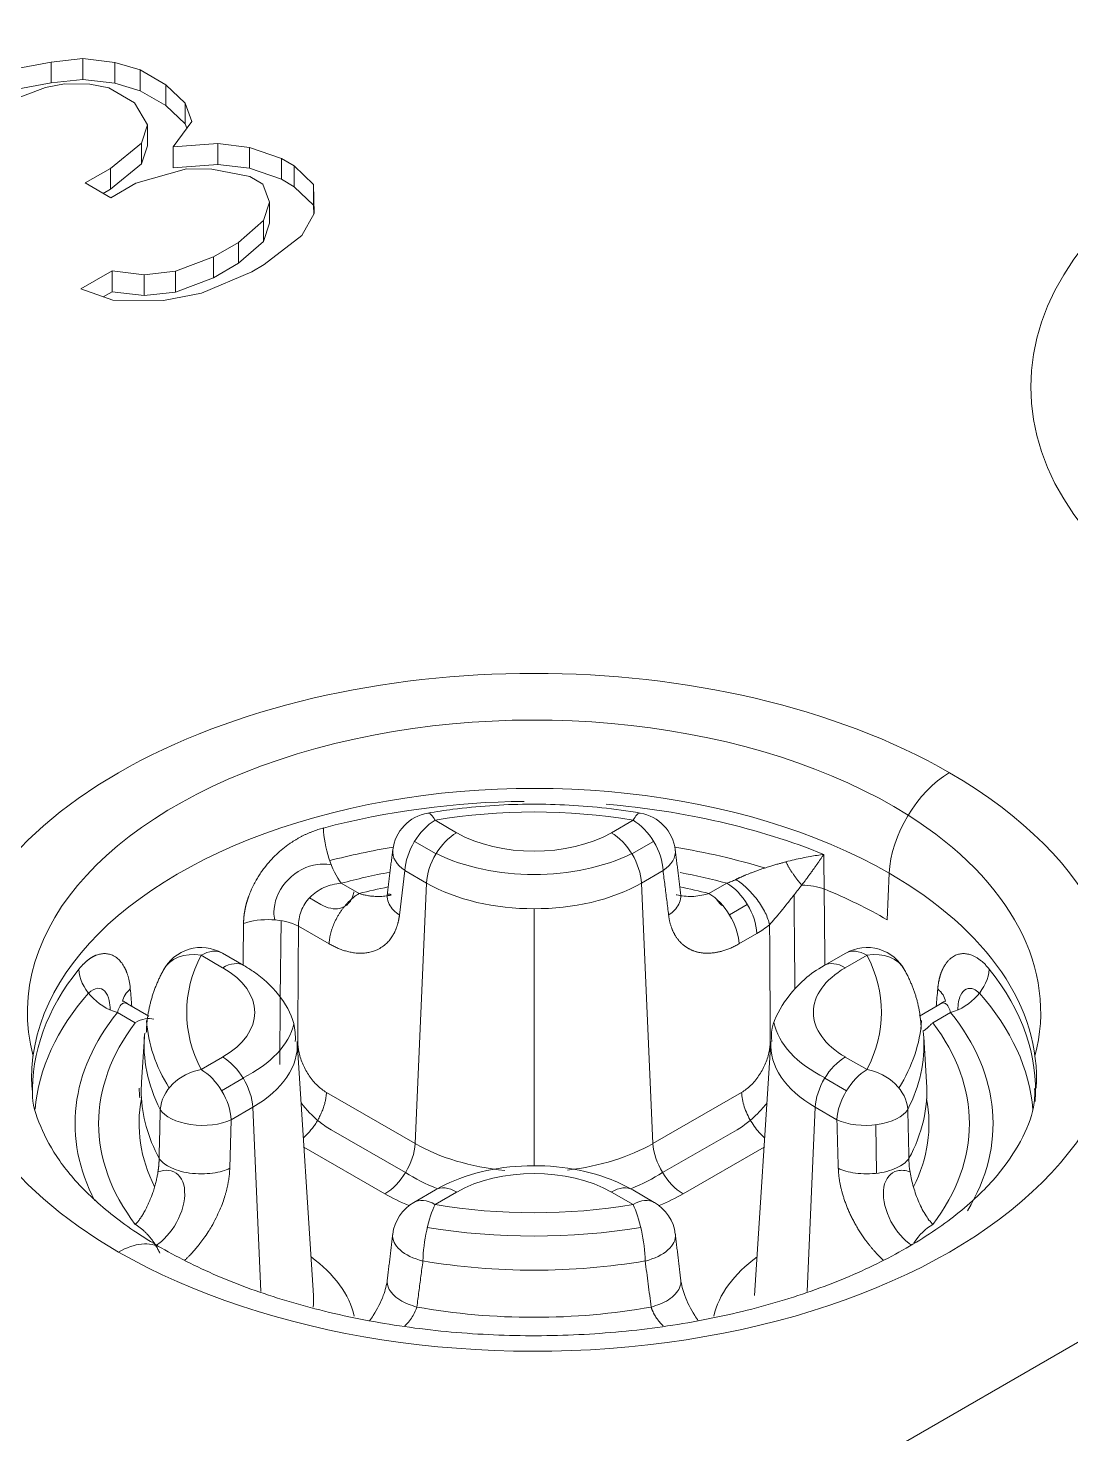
# Model space of a CAD drawing. Header units: millimetres. Extents: x 409 to 1151, y 1574 to 2099.
# Drawn here: x 991.64 to 1000.29, y 1778.3 to 1789.96 of the extents above; entities that cross this region are included whole.
import ezdxf

# ---------------------------------------------------------------- set-up
doc = ezdxf.new("R2010")
doc.units = ezdxf.units.MM
doc.layers.add('core', color=7, linetype='Continuous', lineweight=20)

msp = doc.modelspace()

# ---------------------------------------------------------------- linework, layer by layer
at = {"layer": 'core', "linetype": 'Continuous'}
for p, q in [((991.831, 1789.682), (991.517, 1789.624)), ((992.094, 1789.711), (991.831, 1789.682)), ((991.831, 1789.509), (991.831, 1789.682)), ((992.094, 1789.538), (992.094, 1789.711)), ((992.357, 1789.679), (992.094, 1789.711)), ((992.357, 1789.506), (992.357, 1789.679)), ((992.569, 1789.617), (992.357, 1789.679)), ((992.094, 1789.538), (991.831, 1789.509)), ((992.357, 1789.506), (992.094, 1789.538)), ((992.569, 1789.444), (992.569, 1789.617)), ((992.781, 1789.494), (992.569, 1789.617)), ((991.469, 1789.351), (991.783, 1789.47)), ((991.831, 1789.509), (991.517, 1789.451)), ((991.783, 1789.47), (991.94, 1789.5)), ((991.94, 1789.5), (992.15, 1789.498)), ((992.15, 1789.498), (992.308, 1789.467)), ((992.308, 1789.467), (992.521, 1789.344)), ((992.569, 1789.444), (992.357, 1789.506)), ((992.781, 1789.321), (992.569, 1789.444)), ((992.781, 1789.321), (992.781, 1789.494)), ((992.942, 1789.342), (992.781, 1789.494)), ((992.521, 1789.344), (992.629, 1789.161)), ((992.942, 1789.169), (992.781, 1789.321)), ((992.942, 1789.169), (992.942, 1789.342)), ((992.997, 1789.19), (992.942, 1789.342)), ((992.629, 1789.161), (992.58, 1789.01)), ((992.629, 1788.988), (992.629, 1789.161)), ((992.843, 1788.978), (992.997, 1789.19)), ((992.955, 1789.132), (992.942, 1789.169)), ((992.58, 1789.01), (992.321, 1788.799)), ((992.468, 1774.513), (1017.439, 1788.93)), ((992.58, 1788.837), (992.58, 1789.01)), ((992.629, 1788.988), (992.58, 1788.837)), ((993.211, 1789.006), (992.843, 1788.978)), ((992.843, 1788.805), (992.843, 1788.978)), ((993.211, 1788.833), (993.211, 1789.006)), ((993.474, 1788.974), (993.211, 1789.006)), ((993.474, 1788.801), (993.474, 1788.974)), ((993.739, 1788.882), (993.474, 1788.974)), ((992.58, 1788.837), (992.321, 1788.626)), ((993.211, 1788.833), (992.843, 1788.805)), ((993.474, 1788.801), (993.211, 1788.833)), ((993.739, 1788.709), (993.739, 1788.882)), ((993.845, 1788.82), (993.739, 1788.882)), ((993.845, 1788.647), (993.845, 1788.82)), ((994.005, 1788.667), (993.845, 1788.82)), ((992.321, 1788.799), (992.113, 1788.679)), ((992.321, 1788.626), (992.321, 1788.799)), ((992.533, 1788.676), (992.952, 1788.795)), ((992.952, 1788.795), (993.162, 1788.794)), ((993.162, 1788.794), (993.478, 1788.731)), ((993.739, 1788.709), (993.474, 1788.801)), ((993.478, 1788.731), (993.585, 1788.67)), ((993.845, 1788.647), (993.739, 1788.709)), ((992.113, 1788.679), (992.325, 1788.556)), ((992.321, 1788.626), (992.262, 1788.592)), ((992.325, 1788.556), (992.533, 1788.676)), ((993.585, 1788.67), (993.64, 1788.518)), ((994.005, 1788.494), (993.845, 1788.647)), ((994.005, 1788.494), (994.005, 1788.667)), ((994.01, 1788.425), (994.005, 1788.667)), ((993.64, 1788.518), (993.59, 1788.366)), ((993.64, 1788.345), (993.64, 1788.518)), ((994.007, 1788.419), (994.005, 1788.494)), ((993.59, 1788.366), (993.383, 1788.186)), ((993.59, 1788.193), (993.59, 1788.366)), ((993.64, 1788.345), (993.59, 1788.193)), ((993.908, 1788.243), (994.01, 1788.425)), ((993.597, 1788.002), (993.908, 1788.243)), ((993.383, 1788.186), (993.175, 1788.065)), ((993.59, 1788.193), (993.383, 1788.013)), ((993.383, 1788.013), (993.383, 1788.186)), ((993.175, 1788.065), (992.862, 1787.946)), ((993.175, 1787.892), (993.175, 1788.065)), ((993.383, 1788.013), (993.175, 1787.892)), ((993.493, 1787.942), (993.597, 1788.002)), ((992.336, 1787.949), (992.076, 1787.799)), ((992.336, 1787.776), (992.336, 1787.949)), ((992.6, 1787.917), (992.336, 1787.949)), ((992.862, 1787.946), (992.6, 1787.917)), ((992.6, 1787.744), (992.6, 1787.917)), ((992.862, 1787.773), (992.862, 1787.946)), ((993.175, 1787.892), (992.862, 1787.773)), ((993.076, 1787.763), (993.493, 1787.942)), ((992.076, 1787.799), (992.341, 1787.706)), ((992.336, 1787.776), (992.262, 1787.734)), ((992.6, 1787.744), (992.336, 1787.776)), ((992.862, 1787.773), (992.6, 1787.744)), ((992.761, 1787.704), (993.076, 1787.763)), ((992.341, 1787.706), (992.761, 1787.704)), ((995.192, 1783.287), (995.013, 1783.391)), ((996.655, 1783.391), (996.475, 1783.287)), ((995.022, 1783.112), (994.843, 1783.215)), ((996.825, 1783.215), (996.645, 1783.112)), ((998.233, 1783.107), (998.229, 1783.096)), ((994.235, 1782.869), (994.384, 1782.783)), ((994.718, 1782.604), (994.764, 1782.973)), ((994.943, 1782.87), (994.764, 1782.973)), ((994.847, 1780.708), (994.943, 1782.87)), ((996.904, 1782.973), (996.725, 1782.87)), ((996.82, 1780.708), (996.725, 1782.87)), ((997.432, 1782.869), (997.284, 1782.783)), ((998.762, 1782.565), (998.779, 1782.951)), ((993.972, 1782.747), (994.067, 1782.692)), ((995.834, 1782.657), (995.834, 1780.525)), ((997.454, 1782.607), (997.602, 1782.693)), ((993.73, 1781.922), (993.736, 1782.558)), ((994.135, 1782.365), (993.881, 1782.512)), ((997.682, 1782.451), (997.533, 1782.365)), ((993.429, 1782.185), (993.25, 1782.288)), ((998.418, 1782.288), (998.239, 1782.185)), ((993.073, 1782.271), (993.252, 1782.167)), ((998.415, 1782.167), (998.595, 1782.271)), ((992.641, 1781.765), (992.445, 1781.879)), ((993.726, 1781.363), (993.73, 1781.922)), ((999.223, 1781.879), (999.029, 1781.766)), ((992.379, 1781.797), (992.528, 1781.711)), ((999.288, 1781.797), (999.14, 1781.711)), ((992.603, 1781.593), (992.579, 1781.217)), ((999.089, 1781.217), (999.065, 1781.593)), ((994.005, 1779.447), (993.87, 1781.55)), ((997.798, 1781.55), (997.663, 1779.447)), ((993.252, 1781.426), (993.073, 1781.323)), ((998.595, 1781.323), (998.415, 1781.426)), ((993.423, 1781.251), (993.243, 1781.147)), ((998.425, 1781.147), (998.245, 1781.251)), ((994.113, 1781.133), (994.847, 1780.708)), ((996.82, 1780.708), (997.555, 1781.133)), ((993.502, 1781.009), (993.322, 1780.906)), ((993.569, 1779.481), (993.502, 1781.009)), ((998.098, 1779.481), (998.166, 1781.009)), ((998.345, 1780.906), (998.166, 1781.009)), ((993.311, 1780.503), (993.322, 1780.906)), ((994.768, 1780.467), (994.151, 1780.823)), ((997.517, 1780.823), (996.9, 1780.467)), ((998.667, 1780.865), (998.674, 1780.462)), ((993.926, 1780.679), (994.598, 1780.291)), ((997.07, 1780.291), (997.742, 1780.679)), ((995.016, 1780.324), (994.836, 1780.22)), ((995.013, 1780.203), (995.192, 1780.306)), ((996.475, 1780.306), (996.655, 1780.203)), ((996.831, 1780.22), (996.652, 1780.324))]:
    msp.add_line(p, q, dxfattribs=at)
for centre, start, end in [((995.013, 1783.102), 99.7408, 172.9434), ((996.655, 1783.102), 7.0566, 80.2592), ((993.073, 1781.982), 60, 152.7516), ((998.595, 1781.982), 27.2484, 120), ((995.013, 1779.914), 120, 173.1877), ((996.655, 1779.914), 6.8123, 60)]:
    msp.add_arc(centre, 0.353, start, end, dxfattribs=at)
for centre, major_axis, ratio, start_param, end_param in [((1004.824, 1786.987), (-4.871, 0), 0.57735, 3.926991, 7.068583), ((995.834, 1781.797), (-4.871, 0), 0.57735, 3.926991, 7.068583), ((995.834, 1781.797), (-4.201, 0), 0.57735, 3.881441, 6.43333), ((995.834, 1781.25), (-4.166, 0), 0.57735, 3.926991, 6.32378), ((995.834, 1781.797), (-4.871, 0), 0.57735, 0.785398, 3.926991), ((999.278, 1783.209), (0.353, 0.612), 0.57735, 0.785398, 2.303835), ((995.834, 1781.147), (-4.159, 0), 0.57735, 4.732012, 5.14575), ((995.013, 1783.102), (-0.06, 0.348), 0.232704, 5.647602, 6.283706), ((995.834, 1781.797), (-2.88, 0), 0.57735, 4.42338, 5.001398), ((995.834, 1781.147), (-4.159, 0), 0.57735, 4.096528, 4.568317), ((996.655, 1783.102), (0.06, 0.348), 0.232704, 6.28269, 6.918769), ((995.013, 1783.102), (-0.177, -0.306), 0.57735, 3.926991, 5.445427), ((996.655, 1783.102), (0.177, -0.306), 0.57735, 0.837758, 2.356194), ((995.834, 1781.797), (-4.201, 0), 0.57735, 2.991446, 3.881441), ((994.235, 1783.157), (0.091, -0.341), 0.342866, 4.102864, 5.621203), ((995.192, 1782.999), (-0.177, -0.306), 0.57735, 3.926991, 5.445427), ((995.834, 1783.658), (0.907, 0), 0.57735, 3.926991, 5.497787), ((996.475, 1782.999), (0.177, -0.306), 0.57735, 0.837758, 2.356194), ((995.834, 1780.874), (4.142, 0), 0.57735, 1.856526, 1.992207), ((995.013, 1783.102), (-0.35, 0.043), 0.594781, 6.283171, 7.138535), ((995.834, 1783.658), (-1.242, 0), 0.57735, 0.860258, 2.281334), ((996.655, 1783.102), (-0.35, -0.043), 0.594781, 2.286243, 3.141607), ((995.834, 1780.874), (4.142, 0), 0.57735, 1.090489, 1.285035), ((995.834, 1780.874), (-3.806, 0), 0.57735, 5.031669, 5.145752), ((995.834, 1783.384), (1.26, 0), 0.57735, 3.926991, 5.497787), ((995.834, 1780.874), (-3.806, 0), 0.57735, 4.279028, 4.388073), ((997.432, 1782.58), (0.177, -0.306), 0.577348, 0.837765, 2.356192), ((995.834, 1781.25), (-4.166, 0), 0.57735, 3.106986, 3.926991), ((995.834, 1780.874), (-3.61, 0), 0.57735, 5.054238, 5.125656), ((995.834, 1780.874), (-3.61, 0), 0.57735, 4.299122, 4.371444), ((997.284, 1782.494), (0.177, -0.306), 0.57735, 0.837758, 2.356194), ((998.035, 1782.67), (0.353, 0.002), 0.520248, 0.948546, 1.513097), ((995.834, 1780.874), (4.142, 0), 0.57735, 0.785398, 0.951033), ((993.631, 1782.383), (0.353, -0.002), 0.520142, 0.790128, 2.196897), ((993.073, 1781.982), (-0.314, 0.162), 0.782634, 5.095526, 6.28273), ((993.073, 1781.982), (0.177, 0.306), 0.57735, 0.000011, 0.785398), ((998.595, 1781.982), (-0.177, 0.306), 0.57735, 5.497787, 6.283174), ((998.595, 1781.982), (0.314, 0.162), 0.782634, 0.000455, 1.187659), ((995.834, 1781.797), (-2.88, 0), 0.57735, 5.994176, 6.572195), ((993.252, 1781.879), (0.177, 0.306), 0.57735, 0.000485, 0.785398), ((992.611, 1781.797), (0.907, 0), 0.57735, 5.497787, 7.068583), ((999.057, 1781.797), (0.907, 0), 0.57735, 2.356194, 3.926991), ((998.415, 1781.879), (-0.177, 0.306), 0.57735, 5.497787, 6.282748), ((995.834, 1781.797), (-2.88, 0), 0.57735, 2.852583, 3.430602), ((995.834, 1781.147), (-4.159, 0), 0.57735, 5.849824, 6.303277), ((992.379, 1782.085), (0.276, -0.221), 0.741019, 3.729846, 5.248284), ((999.288, 1782.085), (-0.276, -0.221), 0.741019, 1.034997, 2.553339), ((995.834, 1781.147), (-4.159, 0), 0.57735, 3.104527, 3.574954), ((995.834, 1780.874), (4.142, 0), 0.57735, 2.671897, 3.092059), ((992.773, 1781.888), (-0.352, -0.03), 0.580514, 5.611941, 6.134624), ((998.895, 1781.888), (0.352, -0.03), 0.580514, 0.141002, 0.671244), ((995.834, 1780.874), (4.142, 0), 0.57735, 0.049342, 0.469696), ((995.834, 1780.874), (-3.806, 0), 0.57735, 5.849824, 6.578738), ((995.834, 1780.874), (-3.61, 0), 0.57735, 5.869918, 6.696452), ((992.528, 1781.423), (0.177, 0.306), 0.57735, 0.12668, 0.785398), ((995.834, 1781.797), (3.215, 0), 0.57735, 3.178021, 3.48681), ((992.611, 1781.797), (-1.242, 0), 0.57735, 2.281334, 3.008197), ((999.057, 1781.797), (-1.242, 0), 0.57735, 0.115199, 0.860258), ((995.834, 1781.797), (3.215, 0), 0.57735, 5.937968, 6.246755), ((995.834, 1780.874), (-3.61, 0), 0.57735, 2.728325, 3.55486), ((995.834, 1780.874), (-3.806, 0), 0.57735, 2.806212, 3.574955), ((995.834, 1781.524), (-3.233, 0), 0.57735, 6.229321, 6.572195), ((995.834, 1781.524), (-3.233, 0), 0.57735, 2.852583, 3.178658), ((995.834, 1781.524), (-3.233, 0), 0.57735, 3.178658, 3.207703), ((992.611, 1781.524), (1.26, 0), 0.57735, 5.497787, 6.325744), ((999.057, 1781.524), (1.26, 0), 0.57735, 3.099819, 3.926991), ((993.252, 1781.138), (0.177, -0.306), 0.57735, 0.837758, 2.356194), ((998.415, 1781.138), (-0.177, -0.306), 0.57735, 3.926991, 5.445427), ((993.073, 1781.034), (-0.314, -0.162), 0.782634, 4.329252, 5.847688), ((993.073, 1781.034), (0.177, -0.306), 0.57735, 0.837758, 2.356194), ((998.595, 1781.034), (-0.177, -0.306), 0.57735, 3.926991, 5.445427), ((998.595, 1781.034), (0.314, -0.162), 0.782634, 0.435497, 1.953933), ((995.834, 1781.147), (-3.257, 0), 0.57735, 3.178652, 3.200282), ((995.834, 1781.147), (-3.257, 0), 0.57735, 6.246125, 6.298587), ((995.834, 1781.147), (-3.257, 0), 0.57735, 0.015401, 0.302915), ((995.834, 1781.147), (-3.257, 0), 0.57735, 2.838677, 3.178653), ((995.834, 1780.874), (3.275, 0), 0.57735, 3.032174, 3.422987), ((995.834, 1780.874), (3.275, 0), 0.57735, 6.001796, 6.392646), ((993.073, 1781.034), (-0.353, 0.01), 0.493711, 0.306759, 2.369351), ((998.595, 1781.034), (-0.353, -0.01), 0.493711, 0.772242, 2.834834), ((994.598, 1780.58), (0.177, 0.306), 0.57735, 3.926991, 5.445427), ((995.834, 1781.278), (-1.395, 0), 0.57735, 0.785398, 1.396365), ((995.834, 1781.278), (-1.395, 0), 0.57735, 1.770877, 2.356194), ((997.07, 1780.58), (-0.177, 0.306), 0.57735, 0.837758, 2.356194), ((995.834, 1781.005), (-1.413, 0), 0.57735, 0.717264, 0.967482), ((995.834, 1779.936), (0.907, 0), 0.57735, 0.785398, 2.356194), ((995.834, 1781.005), (-1.413, 0), 0.57735, 2.173977, 2.424329), ((995.192, 1780.018), (-0.177, 0.306), 0.57735, 5.497787, 6.282295), ((996.475, 1780.018), (0.177, 0.306), 0.57735, 0.000722, 0.785398), ((995.834, 1781.005), (-1.748, 0), 0.57735, 0.785398, 0.934845), ((995.013, 1779.914), (-0.177, 0.306), 0.57735, 5.497787, 6.283174), ((995.013, 1779.914), (-0.06, -0.348), 0.232704, 3.777176, 5.295613), ((995.834, 1781.797), (-2.88, 0), 0.57735, 1.281787, 1.859806), ((996.655, 1779.914), (0.177, 0.306), 0.57735, 0.000011, 0.785398), ((996.655, 1779.914), (0.06, -0.348), 0.232704, 0.987573, 2.506009), ((995.834, 1781.005), (-1.748, 0), 0.57735, 2.206748, 2.356194), ((995.013, 1779.914), (-0.351, 0.042), 0.553912, 0.000001, 1.34681), ((995.834, 1781.797), (3.215, 0), 0.57735, 4.433538, 4.99124), ((996.655, 1779.914), (-0.351, -0.042), 0.553912, 1.794783, 3.141591), ((999.14, 1779.749), (-0.177, -0.306), 0.57735, 3.926991, 4.608389), ((992.39, 1779.231), (0.353, 0.612), 0.57735, 0.001647, 0.785398), ((992.611, 1779.144), (-1.748, 0), 0.57735, 3.274104, 3.808273), ((995.834, 1781.524), (-3.233, 0), 0.57735, 1.281787, 1.859806), ((999.057, 1779.144), (-1.748, 0), 0.57735, 5.616505, 6.150747), ((992.611, 1779.417), (-1.395, 0), 0.57735, 3.060623, 3.178654), ((995.834, 1781.147), (-3.257, 0), 0.57735, 1.267881, 1.873712)]:
    msp.add_ellipse(centre, major_axis=major_axis, ratio=ratio, start_param=start_param, end_param=end_param, dxfattribs=at)
for points, degree, knots in [([(996.715, 1783.45), (996.609, 1783.469), (996.302, 1783.511), (995.777, 1783.536), (995.292, 1783.503), (995.022, 1783.462), (994.953, 1783.45)], 3, [0, 0, 0, 0, 0.184218, 0.531525, 0.879178, 1, 1, 1, 1]), ([(994.087, 1783.327), (994.08, 1783.325), (994.064, 1783.32), (994.042, 1783.313), (994.019, 1783.305), (993.997, 1783.297), (993.975, 1783.288), (993.953, 1783.279), (993.931, 1783.269), (993.91, 1783.258), (993.889, 1783.247), (993.868, 1783.235), (993.848, 1783.223), (993.828, 1783.21), (993.795, 1783.189), (993.751, 1783.155), (993.697, 1783.108), (993.645, 1783.055), (993.605, 1783.006), (993.574, 1782.964), (993.551, 1782.93), (993.528, 1782.892), (993.507, 1782.852), (993.487, 1782.809), (993.475, 1782.779), (993.469, 1782.763), (993.469, 1782.761), (993.468, 1782.76), (993.468, 1782.758), (993.467, 1782.756), (993.466, 1782.754), (993.465, 1782.752), (993.465, 1782.75), (993.464, 1782.747), (993.463, 1782.745), (993.462, 1782.742), (993.461, 1782.739), (993.46, 1782.736), (993.459, 1782.732), (993.458, 1782.729), (993.456, 1782.725), (993.455, 1782.721), (993.454, 1782.717), (993.453, 1782.713), (993.451, 1782.708), (993.45, 1782.703), (993.449, 1782.699), (993.447, 1782.694), (993.446, 1782.688), (993.445, 1782.683), (993.443, 1782.678), (993.442, 1782.672), (993.441, 1782.666), (993.44, 1782.66), (993.438, 1782.654), (993.437, 1782.647), (993.436, 1782.641), (993.435, 1782.634), (993.433, 1782.627), (993.432, 1782.62), (993.431, 1782.613), (993.43, 1782.606), (993.429, 1782.598), (993.429, 1782.591), (993.428, 1782.583), (993.427, 1782.575), (993.427, 1782.567), (993.426, 1782.559), (993.426, 1782.551), (993.425, 1782.542), (993.425, 1782.536), (993.425, 1782.534)], 3, [0, 0, 0, 0, 0.022094, 0.044119, 0.066075, 0.087954, 0.109752, 0.131463, 0.153086, 0.174618, 0.196059, 0.217411, 0.238674, 0.259855, 0.280953, 0.343094, 0.406569, 0.471292, 0.537236, 0.57175, 0.608272, 0.646778, 0.687242, 0.729659, 0.774025, 0.775087, 0.776322, 0.777728, 0.779307, 0.781057, 0.78298, 0.785075, 0.787342, 0.78978, 0.792391, 0.795173, 0.798127, 0.801252, 0.804549, 0.808018, 0.811657, 0.815468, 0.819449, 0.823602, 0.827925, 0.832419, 0.837083, 0.841917, 0.846922, 0.852097, 0.857442, 0.862956, 0.868641, 0.874495, 0.88052, 0.886714, 0.893077, 0.899611, 0.906314, 0.913187, 0.920229, 0.927442, 0.934824, 0.942375, 0.950097, 0.957989, 0.966051, 0.974282, 0.982685, 0.991257, 1, 1, 1, 1]), ([(998.236, 1783.107), (998.2, 1783.103), (998.121, 1783.091), (998.014, 1783.069), (997.945, 1783.052), (997.922, 1783.046)], 3, [0, 0, 0, 0, 0.381537, 0.795399, 1, 1, 1, 1]), ([(998.236, 1783.107), (998.232, 1783.101), (998.224, 1783.089), (998.211, 1783.07), (998.198, 1783.051), (998.184, 1783.031), (998.17, 1783.012), (998.158, 1782.994), (998.147, 1782.979), (998.137, 1782.966), (998.128, 1782.953), (998.119, 1782.941), (998.11, 1782.929), (998.102, 1782.917), (998.093, 1782.906), (998.085, 1782.895), (998.077, 1782.884), (998.069, 1782.873), (998.061, 1782.863), (998.056, 1782.857), (998.054, 1782.853)], 3, [0, 0, 0, 0, 0.079315, 0.158713, 0.238178, 0.317694, 0.397242, 0.476804, 0.528178, 0.578148, 0.626709, 0.673859, 0.719594, 0.763912, 0.806811, 0.84829, 0.888349, 0.926986, 0.964203, 1, 1, 1, 1]), ([(994.153, 1783.02), (994.106, 1783.031), (994.055, 1783.03), (993.919, 1782.999), (993.834, 1782.946), (993.712, 1782.801), (993.677, 1782.709), (993.677, 1782.606), (993.679, 1782.584), (993.684, 1782.565)], 3, [0, 0, 0, 0, 0.208509, 0.208509, 0.557048, 0.557048, 0.905587, 0.905587, 1, 1, 1, 1]), ([(997.922, 1783.046), (997.915, 1783.044), (997.901, 1783.04), (997.876, 1783.033), (997.847, 1783.025), (997.814, 1783.016), (997.776, 1783.004), (997.734, 1782.99), (997.694, 1782.977), (997.659, 1782.964), (997.633, 1782.954), (997.61, 1782.945), (997.593, 1782.938), (997.581, 1782.933), (997.572, 1782.929), (997.563, 1782.925), (997.555, 1782.922), (997.548, 1782.918), (997.54, 1782.915), (997.533, 1782.912), (997.526, 1782.908), (997.52, 1782.905), (997.513, 1782.902), (997.509, 1782.9), (997.507, 1782.899)], 3, [0, 0, 0, 0, 0.04961, 0.10969, 0.18015, 0.260855, 0.351593, 0.452079, 0.56198, 0.634488, 0.697699, 0.751783, 0.796918, 0.818537, 0.839512, 0.859846, 0.879543, 0.898605, 0.917034, 0.934839, 0.952029, 0.968615, 0.984603, 1, 1, 1, 1]), ([(993.881, 1782.512), (993.88, 1782.533), (993.882, 1782.553), (993.889, 1782.595), (993.895, 1782.616), (993.911, 1782.658), (993.921, 1782.678), (993.946, 1782.716), (993.96, 1782.734), (993.992, 1782.767), (994.01, 1782.783), (994.049, 1782.81), (994.07, 1782.822), (994.136, 1782.852), (994.185, 1782.864), (994.235, 1782.869)], 3, [0, 0, 0, 0, 0.125, 0.125, 0.25, 0.25, 0.375, 0.375, 0.5, 0.5, 0.625, 0.625, 0.75, 0.75, 1, 1, 1, 1]), ([(997.787, 1782.524), (997.784, 1782.539), (997.779, 1782.555), (997.767, 1782.588), (997.76, 1782.606), (997.742, 1782.642), (997.732, 1782.66), (997.709, 1782.697), (997.697, 1782.715), (997.67, 1782.751), (997.655, 1782.768), (997.626, 1782.801), (997.611, 1782.816), (997.581, 1782.844), (997.565, 1782.857), (997.536, 1782.88), (997.521, 1782.89), (997.507, 1782.899)], 3, [0, 0, 0, 0, 0.125, 0.125, 0.25, 0.25, 0.375, 0.375, 0.5, 0.5, 0.625, 0.625, 0.75, 0.75, 0.875, 0.875, 1, 1, 1, 1]), ([(994.067, 1782.693), (994.121, 1782.661), (994.177, 1782.649), (994.28, 1782.672), (994.324, 1782.719), (994.34, 1782.793), (994.341, 1782.795), (994.341, 1782.798)], 3, [0, 0, 0, 0, 0.441093, 0.441093, 0.979354, 0.979354, 1, 1, 1, 1]), ([(994.384, 1782.783), (994.39, 1782.781), (994.401, 1782.778), (994.417, 1782.773), (994.434, 1782.77), (994.452, 1782.766), (994.47, 1782.763), (994.488, 1782.761), (994.507, 1782.76), (994.526, 1782.759), (994.548, 1782.758), (994.572, 1782.759), (994.598, 1782.762), (994.623, 1782.765), (994.639, 1782.768), (994.646, 1782.77)], 3, [0, 0, 0, 0, 0.060681, 0.122986, 0.18691, 0.252446, 0.319586, 0.388325, 0.458654, 0.530567, 0.604055, 0.70682, 0.809294, 0.91149, 1, 1, 1, 1]), ([(994.617, 1782.774), (994.616, 1782.767), (994.616, 1782.76), (994.618, 1782.733), (994.623, 1782.714), (994.642, 1782.677), (994.654, 1782.66), (994.684, 1782.63), (994.701, 1782.616), (994.718, 1782.604)], 3, [0, 0, 0, 0, 0.112657, 0.112657, 0.408438, 0.408438, 0.704219, 0.704219, 1, 1, 1, 1]), ([(996.95, 1782.604), (996.967, 1782.616), (996.984, 1782.63), (997.013, 1782.66), (997.026, 1782.677), (997.044, 1782.714), (997.05, 1782.733), (997.052, 1782.76), (997.052, 1782.767), (997.051, 1782.774)], 3, [0, 0, 0, 0, 0.295771, 0.295771, 0.591542, 0.591542, 0.887313, 0.887313, 1, 1, 1, 1]), ([(997.284, 1782.783), (997.28, 1782.782), (997.234, 1782.768), (997.143, 1782.753), (997.056, 1782.762), (997.014, 1782.772), (997.012, 1782.772)], 3, [0, 0, 0, 0, 0.037025, 0.508627, 0.981919, 1, 1, 1, 1]), ([(994.135, 1782.365), (994.14, 1782.362), (994.151, 1782.356), (994.168, 1782.348), (994.184, 1782.339), (994.201, 1782.332), (994.219, 1782.324), (994.236, 1782.317), (994.254, 1782.311), (994.272, 1782.306), (994.29, 1782.301), (994.309, 1782.297), (994.327, 1782.293), (994.348, 1782.29), (994.372, 1782.288), (994.4, 1782.287), (994.431, 1782.289), (994.466, 1782.294), (994.5, 1782.303), (994.538, 1782.318), (994.574, 1782.339), (994.61, 1782.367), (994.638, 1782.398), (994.655, 1782.423), (994.665, 1782.439), (994.669, 1782.446), (994.674, 1782.454), (994.678, 1782.462), (994.681, 1782.47), (994.685, 1782.478), (994.688, 1782.486), (994.691, 1782.494), (994.694, 1782.502), (994.697, 1782.51), (994.7, 1782.519), (994.703, 1782.527), (994.705, 1782.535), (994.707, 1782.544), (994.709, 1782.552), (994.711, 1782.561), (994.713, 1782.569), (994.714, 1782.578), (994.716, 1782.587), (994.717, 1782.595), (994.718, 1782.601), (994.718, 1782.604)], 3, [0, 0, 0, 0, 0.020141, 0.040663, 0.061559, 0.082828, 0.104474, 0.126499, 0.148906, 0.171698, 0.194876, 0.21844, 0.24239, 0.266724, 0.299114, 0.336699, 0.379497, 0.427531, 0.485291, 0.532129, 0.603081, 0.667879, 0.726483, 0.778852, 0.790339, 0.801733, 0.813035, 0.824243, 0.835357, 0.846377, 0.857302, 0.868133, 0.878867, 0.889505, 0.900045, 0.910487, 0.920831, 0.931075, 0.941219, 0.951264, 0.96121, 0.971057, 0.980804, 0.990452, 1, 1, 1, 1]), ([(997.533, 1782.365), (997.425, 1782.303), (997.322, 1782.291), (997.217, 1782.278), (997.136, 1782.316), (997.056, 1782.353), (997.007, 1782.431), (996.962, 1782.504), (996.95, 1782.604)], 2, [0, 0, 0, 0.25, 0.25, 0.5, 0.5, 0.75, 0.75, 1, 1, 1]), ([(992.486, 1781.991), (992.486, 1781.997), (992.485, 1782.009), (992.483, 1782.025), (992.48, 1782.041), (992.478, 1782.055), (992.475, 1782.068), (992.472, 1782.081), (992.469, 1782.092), (992.466, 1782.102), (992.463, 1782.112), (992.46, 1782.12), (992.457, 1782.128), (992.455, 1782.135), (992.452, 1782.141), (992.45, 1782.147), (992.447, 1782.152), (992.445, 1782.156), (992.444, 1782.16), (992.442, 1782.163), (992.441, 1782.165), (992.44, 1782.167), (992.432, 1782.182), (992.416, 1782.207), (992.391, 1782.236), (992.366, 1782.257), (992.338, 1782.272), (992.307, 1782.282), (992.273, 1782.286), (992.239, 1782.282), (992.214, 1782.275), (992.199, 1782.269), (992.193, 1782.267), (992.188, 1782.264), (992.182, 1782.261), (992.176, 1782.258), (992.17, 1782.255), (992.165, 1782.252), (992.159, 1782.248), (992.153, 1782.244), (992.148, 1782.241), (992.142, 1782.237), (992.136, 1782.232), (992.131, 1782.228), (992.125, 1782.223), (992.119, 1782.219), (992.114, 1782.214), (992.108, 1782.209), (992.103, 1782.203), (992.097, 1782.198), (992.092, 1782.193), (992.086, 1782.187), (992.081, 1782.181), (992.075, 1782.175), (992.07, 1782.169), (992.065, 1782.162), (992.061, 1782.158), (992.059, 1782.156)], 3, [0, 0, 0, 0, 0.019271, 0.037692, 0.055265, 0.07199, 0.087869, 0.1029, 0.117083, 0.13042, 0.142908, 0.154548, 0.165338, 0.175278, 0.184367, 0.192603, 0.199985, 0.206511, 0.212181, 0.216994, 0.220948, 0.224043, 0.22628, 0.292502, 0.354037, 0.410858, 0.462895, 0.528893, 0.593627, 0.657075, 0.71917, 0.729719, 0.740289, 0.750879, 0.761488, 0.772116, 0.782763, 0.79343, 0.804117, 0.814825, 0.825554, 0.836304, 0.847075, 0.857868, 0.868682, 0.879517, 0.890374, 0.901251, 0.912149, 0.923067, 0.934004, 0.94496, 0.955935, 0.966927, 0.977935, 0.98896, 1, 1, 1, 1]), ([(999.609, 1782.156), (999.605, 1782.16), (999.598, 1782.169), (999.587, 1782.181), (999.576, 1782.193), (999.565, 1782.204), (999.554, 1782.214), (999.543, 1782.224), (999.531, 1782.232), (999.52, 1782.241), (999.509, 1782.248), (999.497, 1782.255), (999.486, 1782.261), (999.474, 1782.267), (999.456, 1782.274), (999.429, 1782.282), (999.395, 1782.286), (999.361, 1782.282), (999.333, 1782.273), (999.311, 1782.262), (999.294, 1782.25), (999.277, 1782.236), (999.26, 1782.217), (999.244, 1782.195), (999.234, 1782.178), (999.228, 1782.168), (999.228, 1782.167), (999.228, 1782.167), (999.227, 1782.165), (999.226, 1782.164), (999.226, 1782.163), (999.225, 1782.162), (999.224, 1782.16), (999.224, 1782.159), (999.223, 1782.157), (999.222, 1782.155), (999.221, 1782.153), (999.22, 1782.151), (999.219, 1782.149), (999.218, 1782.146), (999.217, 1782.144), (999.216, 1782.141), (999.215, 1782.138), (999.213, 1782.135), (999.212, 1782.132), (999.211, 1782.129), (999.21, 1782.126), (999.208, 1782.122), (999.207, 1782.119), (999.206, 1782.115), (999.205, 1782.111), (999.203, 1782.107), (999.202, 1782.102), (999.201, 1782.098), (999.199, 1782.093), (999.198, 1782.088), (999.197, 1782.083), (999.195, 1782.078), (999.194, 1782.073), (999.193, 1782.067), (999.192, 1782.061), (999.19, 1782.055), (999.189, 1782.049), (999.188, 1782.043), (999.187, 1782.036), (999.186, 1782.029), (999.185, 1782.022), (999.184, 1782.015), (999.183, 1782.007), (999.182, 1781.999), (999.182, 1781.994), (999.181, 1781.991)], 3, [0, 0, 0, 0, 0.022088, 0.044109, 0.066059, 0.087932, 0.109724, 0.131429, 0.153045, 0.17457, 0.196004, 0.217348, 0.238604, 0.259776, 0.280865, 0.3429, 0.406321, 0.471045, 0.537042, 0.571372, 0.607776, 0.646228, 0.686703, 0.729194, 0.773698, 0.774854, 0.776179, 0.777672, 0.779333, 0.781162, 0.78316, 0.785326, 0.78766, 0.790162, 0.792832, 0.795669, 0.798675, 0.801848, 0.805188, 0.808696, 0.812372, 0.816215, 0.820224, 0.824401, 0.828745, 0.833255, 0.837932, 0.842775, 0.847785, 0.852961, 0.858303, 0.863811, 0.869485, 0.875326, 0.881332, 0.887504, 0.893842, 0.900346, 0.907015, 0.913851, 0.920852, 0.92802, 0.935353, 0.942852, 0.950518, 0.958349, 0.966346, 0.97451, 0.98284, 0.991337, 1, 1, 1, 1]), ([(993.854, 1781.554), (993.857, 1781.606), (993.847, 1781.746), (993.723, 1781.954), (993.565, 1782.101), (993.456, 1782.169), (993.429, 1782.185)], 3, [0, 0, 0, 0, 0.193705, 0.537284, 0.887968, 1, 1, 1, 1]), ([(998.239, 1782.185), (998.18, 1782.152), (998.045, 1782.057), (997.886, 1781.867), (997.795, 1781.674), (997.804, 1781.57), (997.807, 1781.555)], 3, [0, 0, 0, 0, 0.236718, 0.600833, 0.941878, 1, 1, 1, 1]), ([(992.32, 1781.818), (992.32, 1781.846), (992.317, 1781.872), (992.296, 1781.961), (992.26, 1781.999), (992.193, 1781.995), (992.167, 1781.981), (992.141, 1781.956)], 3, [0, 0, 0, 0, 0.17957, 0.17957, 0.697573, 0.697573, 1, 1, 1, 1]), ([(999.526, 1781.956), (999.511, 1781.971), (999.496, 1781.982), (999.437, 1782.008), (999.394, 1781.99), (999.356, 1781.907), (999.348, 1781.865), (999.348, 1781.818)], 3, [0, 0, 0, 0, 0.180895, 0.180895, 0.698368, 0.698368, 1, 1, 1, 1]), ([(992.379, 1781.797), (992.387, 1781.826), (992.398, 1781.848), (992.418, 1781.868), (992.425, 1781.872), (992.439, 1781.876), (992.447, 1781.875), (992.456, 1781.872), (992.457, 1781.871), (992.459, 1781.87)], 3, [0, 0, 0, 0, 0.478742, 0.478742, 0.718113, 0.718113, 0.957484, 0.957484, 1, 1, 1, 1]), ([(992.46, 1781.87), (992.443, 1781.883), (992.429, 1781.891), (992.423, 1781.891), (992.422, 1781.89)], 3, [0, 0, 0, 0, 0.834275, 1, 1, 1, 1]), ([(999.245, 1781.889), (999.245, 1781.889), (999.239, 1781.89), (999.225, 1781.883), (999.208, 1781.87)], 3, [0, 0, 0, 0, 0.148859, 1, 1, 1, 1]), ([(999.209, 1781.87), (999.21, 1781.871), (999.212, 1781.872), (999.221, 1781.875), (999.228, 1781.876), (999.243, 1781.872), (999.25, 1781.868), (999.27, 1781.848), (999.281, 1781.826), (999.288, 1781.797)], 3, [0, 0, 0, 0, 0.044949, 0.044949, 0.283712, 0.283712, 0.522475, 0.522475, 1, 1, 1, 1]), ([(999.14, 1781.711), (999.137, 1781.708), (999.131, 1781.702), (999.122, 1781.693), (999.113, 1781.684), (999.104, 1781.676), (999.095, 1781.668), (999.086, 1781.66), (999.077, 1781.653), (999.068, 1781.647), (999.062, 1781.643), (999.059, 1781.641), (999.059, 1781.641)], 3, [0, 0, 0, 0, 0.100456, 0.203602, 0.309426, 0.417918, 0.529068, 0.642862, 0.75929, 0.878338, 0.999995, 1, 1, 1, 1]), ([(992.743, 1779.843), (992.663, 1779.889), (992.444, 1780.026), (992.141, 1780.27), (991.882, 1780.568), (991.731, 1780.859), (991.668, 1781.047), (991.675, 1781.147), (991.675, 1781.156)], 3, [0, 0, 0, 0, 0.111514, 0.324189, 0.536615, 0.751688, 0.977256, 1, 1, 1, 1]), ([(999.985, 1781.164), (999.988, 1781.114), (999.979, 1780.973), (999.885, 1780.736), (999.686, 1780.438), (999.379, 1780.138), (998.963, 1779.851), (998.46, 1779.599), (997.881, 1779.391), (997.241, 1779.235), (996.558, 1779.137), (995.852, 1779.103), (995.145, 1779.134), (994.459, 1779.228), (993.814, 1779.382), (993.231, 1779.589), (992.897, 1779.754), (992.743, 1779.843)], 3, [0, 0, 0, 0, 0.04052, 0.110575, 0.176193, 0.246171, 0.314352, 0.38226, 0.450381, 0.518916, 0.587827, 0.656986, 0.726242, 0.795406, 0.864286, 0.932726, 1, 1, 1, 1]), ([(997.746, 1780.757), (997.734, 1780.767), (997.723, 1780.778), (997.697, 1780.805), (997.683, 1780.821), (997.657, 1780.856), (997.644, 1780.875), (997.621, 1780.913), (997.611, 1780.933), (997.592, 1780.973), (997.584, 1780.994), (997.571, 1781.034), (997.566, 1781.055), (997.558, 1781.094), (997.556, 1781.114), (997.555, 1781.133)], 3, [0, 0, 0, 0, 0.112032, 0.112032, 0.260026, 0.260026, 0.408021, 0.408021, 0.556016, 0.556016, 0.704011, 0.704011, 0.852005, 0.852005, 1, 1, 1, 1]), ([(993.902, 1781.045), (993.947, 1780.988), (993.997, 1780.937), (994.081, 1780.867), (994.116, 1780.843), (994.151, 1780.823)], 3, [0, 0, 0, 0, 0.602732, 0.602732, 1, 1, 1, 1]), ([(997.517, 1780.823), (997.576, 1780.857), (997.635, 1780.903), (997.716, 1780.985), (997.742, 1781.015), (997.767, 1781.047)], 3, [0, 0, 0, 0, 0.669503, 0.669503, 1, 1, 1, 1]), ([(992.528, 1780.037), (992.531, 1780.04), (992.537, 1780.047), (992.546, 1780.057), (992.555, 1780.068), (992.563, 1780.08), (992.573, 1780.093), (992.582, 1780.106), (992.591, 1780.121), (992.6, 1780.136), (992.61, 1780.154), (992.621, 1780.176), (992.633, 1780.2), (992.646, 1780.23), (992.66, 1780.265), (992.675, 1780.305), (992.687, 1780.345), (992.698, 1780.385), (992.707, 1780.422), (992.712, 1780.449), (992.715, 1780.466), (992.716, 1780.474), (992.717, 1780.481), (992.718, 1780.489), (992.719, 1780.497), (992.72, 1780.504), (992.721, 1780.512), (992.722, 1780.519), (992.723, 1780.526), (992.723, 1780.534), (992.724, 1780.541), (992.724, 1780.548), (992.724, 1780.554), (992.725, 1780.561), (992.725, 1780.567), (992.725, 1780.574), (992.725, 1780.58), (992.725, 1780.584), (992.725, 1780.586)], 3, [0, 0, 0, 0, 0.027768, 0.05628, 0.085532, 0.115522, 0.146246, 0.177702, 0.209885, 0.242793, 0.276421, 0.323447, 0.370341, 0.417106, 0.492638, 0.553515, 0.624054, 0.688375, 0.746634, 0.798993, 0.811356, 0.823561, 0.835611, 0.847509, 0.859258, 0.870861, 0.882321, 0.893642, 0.904828, 0.915881, 0.926806, 0.937605, 0.948284, 0.958845, 0.969293, 0.979632, 0.989866, 1, 1, 1, 1]), ([(992.725, 1780.586), (992.733, 1780.574), (992.743, 1780.562), (992.772, 1780.537), (992.79, 1780.525), (992.833, 1780.503), (992.859, 1780.492), (992.915, 1780.475), (992.946, 1780.468), (993.011, 1780.459), (993.044, 1780.457), (993.109, 1780.457), (993.14, 1780.459), (993.198, 1780.467), (993.225, 1780.473), (993.273, 1780.487), (993.293, 1780.495), (993.311, 1780.503)], 3, [0, 0, 0, 0, 0.125, 0.125, 0.25, 0.25, 0.375, 0.375, 0.5, 0.5, 0.625, 0.625, 0.75, 0.75, 0.875, 0.875, 1, 1, 1, 1]), ([(998.357, 1780.503), (998.374, 1780.495), (998.395, 1780.487), (998.443, 1780.473), (998.469, 1780.467), (998.528, 1780.459), (998.559, 1780.457), (998.624, 1780.457), (998.657, 1780.459), (998.721, 1780.468), (998.752, 1780.475), (998.809, 1780.492), (998.834, 1780.503), (998.878, 1780.525), (998.896, 1780.537), (998.924, 1780.562), (998.935, 1780.574), (998.943, 1780.586)], 3, [0, 0, 0, 0, 0.125, 0.125, 0.25, 0.25, 0.375, 0.375, 0.5, 0.5, 0.625, 0.625, 0.75, 0.75, 0.875, 0.875, 1, 1, 1, 1]), ([(999.14, 1780.037), (999.138, 1780.039), (999.113, 1780.066), (999.067, 1780.131), (999.011, 1780.248), (998.97, 1780.376), (998.947, 1780.493), (998.942, 1780.559), (998.943, 1780.586)], 3, [0, 0, 0, 0, 0.017006, 0.233618, 0.451007, 0.65847, 0.849308, 1, 1, 1, 1]), ([(992.704, 1779.866), (992.717, 1779.875), (992.731, 1779.885), (992.808, 1779.951), (992.866, 1780.031), (992.936, 1780.206), (992.947, 1780.298), (992.911, 1780.435), (992.864, 1780.478), (992.777, 1780.489), (992.747, 1780.484), (992.716, 1780.473)], 3, [0, 0, 0, 0, 0.055771, 0.055771, 0.328018, 0.328018, 0.600264, 0.600264, 0.872511, 0.872511, 1, 1, 1, 1]), ([(992.939, 1779.741), (992.942, 1779.744), (992.951, 1779.753), (992.967, 1779.768), (992.986, 1779.788), (993.009, 1779.813), (993.036, 1779.844), (993.065, 1779.881), (993.098, 1779.925), (993.13, 1779.972), (993.165, 1780.028), (993.197, 1780.089), (993.228, 1780.156), (993.253, 1780.217), (993.267, 1780.26), (993.275, 1780.287), (993.278, 1780.299), (993.282, 1780.311), (993.285, 1780.322), (993.288, 1780.334), (993.29, 1780.346), (993.293, 1780.357), (993.295, 1780.369), (993.297, 1780.38), (993.299, 1780.391), (993.301, 1780.402), (993.303, 1780.413), (993.304, 1780.423), (993.306, 1780.434), (993.307, 1780.444), (993.308, 1780.454), (993.309, 1780.464), (993.31, 1780.474), (993.31, 1780.484), (993.311, 1780.494), (993.311, 1780.5), (993.311, 1780.503)], 3, [0, 0, 0, 0, 0.016654, 0.046788, 0.077405, 0.118157, 0.165447, 0.219294, 0.279729, 0.352401, 0.411333, 0.500604, 0.582131, 0.655866, 0.721755, 0.736208, 0.750544, 0.764763, 0.778865, 0.792849, 0.806714, 0.82046, 0.834087, 0.847592, 0.860977, 0.874238, 0.887377, 0.900391, 0.913279, 0.926043, 0.938682, 0.951195, 0.963584, 0.975848, 0.987987, 1, 1, 1, 1]), ([(996.652, 1780.324), (996.595, 1780.356), (996.431, 1780.435), (996.119, 1780.517), (995.727, 1780.535), (995.342, 1780.474), (995.12, 1780.383), (995.016, 1780.324)], 3, [0, 0, 0, 0, 0.122143, 0.340587, 0.558899, 0.779037, 1, 1, 1, 1]), ([(998.729, 1779.741), (998.706, 1779.763), (998.583, 1779.892), (998.509, 1780.02), (998.436, 1780.144), (998.397, 1780.274), (998.36, 1780.395), (998.357, 1780.503)], 2, [0, 0, 0, 0.070218, 0.380145, 0.380145, 0.690073, 0.690073, 1, 1, 1]), ([(998.952, 1780.473), (998.915, 1780.486), (998.879, 1780.49), (998.79, 1780.469), (998.748, 1780.42), (998.722, 1780.274), (998.738, 1780.181), (998.817, 1780.008), (998.877, 1779.931), (998.949, 1779.876), (998.957, 1779.871), (998.964, 1779.866)], 3, [0, 0, 0, 0, 0.152512, 0.152512, 0.425027, 0.425027, 0.697542, 0.697542, 0.970057, 0.970057, 1, 1, 1, 1]), ([(994.617, 1779.579), (994.612, 1779.535), (994.588, 1779.439), (994.526, 1779.319), (994.481, 1779.252), (994.471, 1779.237)], 3, [0, 0, 0, 0, 0.38875, 0.861214, 1, 1, 1, 1]), ([(994.617, 1779.577), (994.617, 1779.574), (994.617, 1779.571), (994.615, 1779.55), (994.618, 1779.531), (994.634, 1779.494), (994.646, 1779.476), (994.679, 1779.442), (994.698, 1779.426), (994.742, 1779.398), (994.765, 1779.386), (994.814, 1779.367), (994.838, 1779.359), (994.862, 1779.352)], 3, [0, 0, 0, 0, 0.031147, 0.031147, 0.224918, 0.224918, 0.418688, 0.418688, 0.612459, 0.612459, 0.806229, 0.806229, 1, 1, 1, 1]), ([(996.805, 1779.352), (996.829, 1779.359), (996.854, 1779.367), (996.902, 1779.386), (996.926, 1779.398), (996.97, 1779.426), (996.989, 1779.442), (997.021, 1779.476), (997.034, 1779.494), (997.049, 1779.531), (997.053, 1779.55), (997.051, 1779.571), (997.051, 1779.574), (997.051, 1779.576)], 3, [0, 0, 0, 0, 0.194015, 0.194015, 0.388029, 0.388029, 0.582044, 0.582044, 0.776059, 0.776059, 0.970074, 0.970074, 1, 1, 1, 1]), ([(997.196, 1779.238), (997.186, 1779.253), (997.141, 1779.32), (997.08, 1779.439), (997.056, 1779.535), (997.05, 1779.579)], 3, [0, 0, 0, 0, 0.135176, 0.609547, 1, 1, 1, 1]), ([(994.763, 1779.196), (994.79, 1779.223), (994.833, 1779.276), (994.856, 1779.329), (994.862, 1779.352)], 3, [0, 0, 0, 0, 0.542426, 1, 1, 1, 1]), ([(996.904, 1779.196), (996.896, 1779.204), (996.88, 1779.221), (996.864, 1779.241), (996.855, 1779.254), (996.85, 1779.26), (996.846, 1779.266), (996.842, 1779.272), (996.838, 1779.278), (996.835, 1779.284), (996.831, 1779.29), (996.828, 1779.296), (996.825, 1779.302), (996.822, 1779.308), (996.819, 1779.314), (996.817, 1779.319), (996.814, 1779.325), (996.812, 1779.331), (996.81, 1779.336), (996.808, 1779.342), (996.807, 1779.347), (996.806, 1779.351), (996.805, 1779.352)], 3, [0, 0, 0, 0, 0.181163, 0.35038, 0.390336, 0.42978, 0.468724, 0.507175, 0.545145, 0.582644, 0.619682, 0.65627, 0.69242, 0.728141, 0.763448, 0.79835, 0.832861, 0.866993, 0.90076, 0.934174, 0.967249, 1, 1, 1, 1])]:
    msp.add_open_spline(points, degree=degree, knots=knots, dxfattribs=at)
for points, degree in [([(994.662, 1783.145), (994.617, 1782.772)], 1), ([(997.051, 1782.772), (997.005, 1783.145)], 1), ([(998.239, 1782.82), (998.239, 1782.868), (998.238, 1782.964), (998.237, 1783.06), (998.236, 1783.107)], 3), ([(996.95, 1782.604), (996.945, 1782.645), (996.935, 1782.727), (996.919, 1782.85), (996.909, 1782.932), (996.904, 1782.973)], 3), ([(997.507, 1782.899), (997.495, 1782.893), (997.471, 1782.882), (997.445, 1782.873), (997.432, 1782.869)], 3), ([(994.617, 1782.777), (994.643, 1782.78), (994.649, 1782.77)], 2), ([(998.054, 1782.853), (998.034, 1782.827), (997.993, 1782.775), (997.936, 1782.702), (997.881, 1782.634), (997.831, 1782.574), (997.801, 1782.54), (997.787, 1782.524)], 3), ([(997.997, 1781.994), (997.995, 1782.253), (997.992, 1782.512), (997.99, 1782.77)], 3), ([(998.246, 1782.189), (998.244, 1782.399), (998.242, 1782.61), (998.239, 1782.82)], 3), ([(997.348, 1782.736), (997.362, 1782.708), (997.383, 1782.687), (997.407, 1782.674)], 3), ([(993.425, 1782.534), (993.424, 1782.419), (993.423, 1782.304), (993.422, 1782.189)], 3), ([(993.881, 1782.512), (993.88, 1782.408), (993.879, 1782.198), (993.877, 1781.883), (993.875, 1781.667), (993.875, 1781.558)], 3), ([(997.787, 1782.524), (997.77, 1782.511), (997.735, 1782.484), (997.7, 1782.462), (997.682, 1782.451)], 3), ([(997.793, 1781.558), (997.792, 1781.726), (997.79, 1782.056), (997.788, 1782.371), (997.787, 1782.524)], 3), ([(992.759, 1782.144), (992.627, 1781.9), (992.619, 1781.63)], 2), ([(999.044, 1781.658), (999.036, 1781.913), (998.909, 1782.144)], 2), ([(992.499, 1781.847), (992.495, 1781.895), (992.491, 1781.943), (992.486, 1781.991)], 3), ([(999.181, 1781.991), (999.177, 1781.943), (999.173, 1781.895), (999.169, 1781.847)], 3), ([(993.875, 1781.558), (993.874, 1781.526), (993.882, 1781.463), (993.915, 1781.361), (993.968, 1781.267), (994.037, 1781.186), (994.086, 1781.148), (994.113, 1781.133)], 3), ([(997.555, 1781.133), (997.581, 1781.148), (997.631, 1781.186), (997.699, 1781.267), (997.752, 1781.361), (997.786, 1781.463), (997.793, 1781.526), (997.793, 1781.558)], 3), ([(992.566, 1781.087), (992.563, 1781.114), (992.561, 1781.141), (992.559, 1781.168)], 3), ([(992.725, 1780.586), (992.727, 1780.654), (992.73, 1780.789), (992.733, 1780.924), (992.735, 1780.992)], 3), ([(998.357, 1780.503), (998.355, 1780.548), (998.353, 1780.637), (998.349, 1780.771), (998.347, 1780.861), (998.345, 1780.906)], 3), ([(998.943, 1780.586), (998.942, 1780.631), (998.939, 1780.721), (998.936, 1780.856), (998.934, 1780.946), (998.933, 1780.992)], 3), ([(994.663, 1779.96), (994.617, 1779.574)], 1), ([(997.051, 1779.574), (997.005, 1779.96)], 1), ([(994.862, 1779.352), (994.868, 1779.395), (994.879, 1779.48), (994.896, 1779.607), (994.907, 1779.692), (994.913, 1779.734)], 3), ([(996.805, 1779.352), (996.797, 1779.416), (996.781, 1779.543), (996.764, 1779.671), (996.755, 1779.734)], 3)]:
    msp.add_open_spline(points, degree=degree, dxfattribs=at)
for points, weights in [([(998.054, 1782.853), (998.005, 1782.908), (997.959, 1782.974), (997.922, 1783.046)], [1.14444656595, 1.05468682633, 1.00675991328, 1.00066582681]), ([(994.384, 1782.783), (994.25, 1782.705), (994.142, 1782.539), (994.135, 1782.365)], [1.31607474158, 1.01081430029, 0.926665968161, 1.06362974518]), ([(993.922, 1780.757), (994.035, 1780.854), (994.107, 1780.999), (994.113, 1781.133)], [1.07171426889, 0.952682840361, 0.981827791479, 1.15914912225]), ([(992.528, 1780.037), (992.606, 1779.992), (992.681, 1779.909), (992.731, 1779.8)], [1.31607474169, 1.11946796644, 1.01458211739, 1.00141719453])]:
    msp.add_rational_spline(points, weights, degree=3, dxfattribs=at)

doc.saveas('drawing.dxf')
